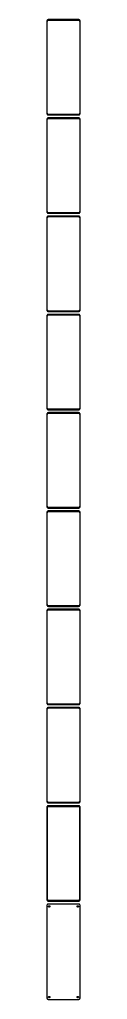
# Model space of a CAD drawing. Header units: metres. Extents: x -52 to 52, y 2940 to 6021.
import ezdxf

# ---------------------------------------------------------------- set-up
doc = ezdxf.new("R2010")
doc.units = ezdxf.units.M

msp = doc.modelspace()

# ---------------------------------------------------------------- linework, layer by layer
for p, q in [((-52.4606, 6016.63), (-52.5, 6016)), ((-52.5, 6016), (-52.5, 5726)), ((-52.3429, 6017.24), (-52.4606, 6016.63)), ((-52.1489, 6017.84), (-52.3429, 6017.24)), ((-51.8815, 6018.41), (-52.1489, 6017.84)), ((-51.5451, 6018.94), (-51.8815, 6018.41)), ((-51.1448, 6019.42), (-51.5451, 6018.94)), ((-50.6871, 6019.85), (-51.1448, 6019.42)), ((-51, 6015.5), (-50.9685, 6016)), ((-51, 5726.5), (-51, 6015.5)), ((-50.9685, 6016), (-50.8743, 6016.49)), ((-50.8743, 6016.49), (-50.7191, 6016.97)), ((-50.7191, 6016.97), (-50.5052, 6017.43)), ((-50.1791, 6020.22), (-50.6871, 6019.85)), ((-50.5052, 6017.43), (-50.2361, 6017.85)), ((-50.2361, 6017.85), (-49.9159, 6018.24)), ((-49.6289, 6020.52), (-50.1791, 6020.22)), ((-49.9159, 6018.24), (-49.5497, 6018.58)), ((-49.0451, 6020.76), (-49.6289, 6020.52)), ((-49.5497, 6018.58), (-49.1433, 6018.88)), ((-49.1433, 6018.88), (-48.7031, 6019.12)), ((-48.4369, 6020.91), (-49.0451, 6020.76)), ((-48.7031, 6019.12), (-48.2361, 6019.3)), ((-47.8139, 6020.99), (-48.4369, 6020.91)), ((-48.2361, 6019.3), (-47.7495, 6019.43)), ((47.8139, 6020.99), (-47.8139, 6020.99)), ((-47.7495, 6019.43), (-47.2512, 6019.49)), ((-47.2512, 6019.49), (47.2512, 6019.49)), ((47.2512, 6019.49), (47.7495, 6019.43)), ((47.7495, 6019.43), (48.2361, 6019.3)), ((48.4369, 6020.91), (47.8139, 6020.99)), ((48.2361, 6019.3), (48.7031, 6019.12)), ((49.0451, 6020.76), (48.4369, 6020.91)), ((48.7031, 6019.12), (49.1433, 6018.88)), ((49.6289, 6020.52), (49.0451, 6020.76)), ((49.1433, 6018.88), (49.5497, 6018.58)), ((49.5497, 6018.58), (49.9159, 6018.24)), ((50.1791, 6020.22), (49.6289, 6020.52)), ((49.9159, 6018.24), (50.2361, 6017.85)), ((50.6871, 6019.85), (50.1791, 6020.22)), ((50.2361, 6017.85), (50.5052, 6017.43)), ((50.5052, 6017.43), (50.7191, 6016.97)), ((51.1448, 6019.42), (50.6871, 6019.85)), ((50.7191, 6016.97), (50.8743, 6016.49)), ((50.8743, 6016.49), (50.9685, 6016)), ((50.9685, 6016), (51, 6015.5)), ((51, 6015.5), (51, 5726.5)), ((51.5451, 6018.94), (51.1448, 6019.42)), ((51.8815, 6018.41), (51.5451, 6018.94)), ((52.1489, 6017.84), (51.8815, 6018.41)), ((52.3429, 6017.24), (52.1489, 6017.84)), ((52.4606, 6016.63), (52.3429, 6017.24)), ((52.5, 6016), (52.4606, 6016.63)), ((52.5, 5726), (52.5, 6016)), ((-52.5, 5726), (-52.4606, 5725.37)), ((-52.4606, 5707.63), (-52.5, 5707)), ((-52.5, 5707), (-52.5, 5417)), ((-52.4606, 5725.37), (-52.3429, 5724.76)), ((-52.3429, 5708.24), (-52.4606, 5707.63)), ((-52.3429, 5724.76), (-52.1489, 5724.16)), ((-52.1489, 5708.84), (-52.3429, 5708.24)), ((-52.1489, 5724.16), (-51.8815, 5723.59)), ((-51.8815, 5709.41), (-52.1489, 5708.84)), ((-51.8815, 5723.59), (-51.5451, 5723.06)), ((-51.5451, 5709.94), (-51.8815, 5709.41)), ((-51.5451, 5723.06), (-51.1448, 5722.58)), ((-51.1448, 5710.42), (-51.5451, 5709.94)), ((-51.1448, 5722.58), (-50.6871, 5722.15)), ((-50.6871, 5710.85), (-51.1448, 5710.42)), ((-50.9685, 5726), (-51, 5726.5)), ((-51, 5706.5), (-50.9685, 5707)), ((-51, 5417.5), (-51, 5706.5)), ((-50.8743, 5725.51), (-50.9685, 5726)), ((-50.9685, 5707), (-50.8743, 5707.49)), ((-50.7191, 5725.03), (-50.8743, 5725.51)), ((-50.8743, 5707.49), (-50.7191, 5707.97)), ((-50.5052, 5724.57), (-50.7191, 5725.03)), ((-50.7191, 5707.97), (-50.5052, 5708.43)), ((-50.6871, 5722.15), (-50.1791, 5721.78)), ((-50.1791, 5711.22), (-50.6871, 5710.85)), ((-50.2361, 5724.15), (-50.5052, 5724.57)), ((-50.5052, 5708.43), (-50.2361, 5708.85)), ((-49.9159, 5723.76), (-50.2361, 5724.15)), ((-50.2361, 5708.85), (-49.9159, 5709.24)), ((-50.1791, 5721.78), (-49.6289, 5721.48)), ((-49.6289, 5711.52), (-50.1791, 5711.22)), ((-49.5497, 5723.42), (-49.9159, 5723.76)), ((-49.9159, 5709.24), (-49.5497, 5709.58)), ((-49.6289, 5721.48), (-49.0451, 5721.24)), ((-49.0451, 5711.76), (-49.6289, 5711.52)), ((-49.1433, 5723.12), (-49.5497, 5723.42)), ((-49.5497, 5709.58), (-49.1433, 5709.88)), ((-48.7031, 5722.88), (-49.1433, 5723.12)), ((-49.1433, 5709.88), (-48.7031, 5710.12)), ((-49.0451, 5721.24), (-48.4369, 5721.09)), ((-48.4369, 5711.91), (-49.0451, 5711.76)), ((-48.2361, 5722.7), (-48.7031, 5722.88)), ((-48.7031, 5710.12), (-48.2361, 5710.3)), ((-48.4369, 5721.09), (-47.8139, 5721.01)), ((-47.8139, 5711.99), (-48.4369, 5711.91)), ((-47.7495, 5722.57), (-48.2361, 5722.7)), ((-48.2361, 5710.3), (-47.7495, 5710.43)), ((-47.8139, 5721.01), (47.8139, 5721.01)), ((47.8139, 5711.99), (-47.8139, 5711.99)), ((-47.2512, 5722.51), (-47.7495, 5722.57)), ((-47.7495, 5710.43), (-47.2512, 5710.49)), ((47.2512, 5722.51), (-47.2512, 5722.51)), ((-47.2512, 5710.49), (47.2512, 5710.49)), ((47.7495, 5722.57), (47.2512, 5722.51)), ((47.2512, 5710.49), (47.7495, 5710.43)), ((48.2361, 5722.7), (47.7495, 5722.57)), ((47.7495, 5710.43), (48.2361, 5710.3)), ((47.8139, 5721.01), (48.4369, 5721.09)), ((48.4369, 5711.91), (47.8139, 5711.99)), ((48.7031, 5722.88), (48.2361, 5722.7)), ((48.2361, 5710.3), (48.7031, 5710.12)), ((48.4369, 5721.09), (49.0451, 5721.24)), ((49.0451, 5711.76), (48.4369, 5711.91)), ((49.1433, 5723.12), (48.7031, 5722.88)), ((48.7031, 5710.12), (49.1433, 5709.88)), ((49.0451, 5721.24), (49.6289, 5721.48)), ((49.6289, 5711.52), (49.0451, 5711.76)), ((49.5497, 5723.42), (49.1433, 5723.12)), ((49.1433, 5709.88), (49.5497, 5709.58)), ((49.9159, 5723.76), (49.5497, 5723.42)), ((49.5497, 5709.58), (49.9159, 5709.24)), ((49.6289, 5721.48), (50.1791, 5721.78)), ((50.1791, 5711.22), (49.6289, 5711.52)), ((50.2361, 5724.15), (49.9159, 5723.76)), ((49.9159, 5709.24), (50.2361, 5708.85)), ((50.1791, 5721.78), (50.6871, 5722.15)), ((50.6871, 5710.85), (50.1791, 5711.22)), ((50.5052, 5724.57), (50.2361, 5724.15)), ((50.2361, 5708.85), (50.5052, 5708.43)), ((50.7191, 5725.03), (50.5052, 5724.57)), ((50.5052, 5708.43), (50.7191, 5707.97)), ((50.6871, 5722.15), (51.1448, 5722.58)), ((51.1448, 5710.42), (50.6871, 5710.85)), ((50.8743, 5725.51), (50.7191, 5725.03)), ((50.7191, 5707.97), (50.8743, 5707.49)), ((50.9685, 5726), (50.8743, 5725.51)), ((50.8743, 5707.49), (50.9685, 5707)), ((51, 5726.5), (50.9685, 5726)), ((50.9685, 5707), (51, 5706.5)), ((51, 5706.5), (51, 5417.5)), ((51.1448, 5722.58), (51.5451, 5723.06)), ((51.5451, 5709.94), (51.1448, 5710.42)), ((51.5451, 5723.06), (51.8815, 5723.59)), ((51.8815, 5709.41), (51.5451, 5709.94)), ((51.8815, 5723.59), (52.1489, 5724.16)), ((52.1489, 5708.84), (51.8815, 5709.41)), ((52.1489, 5724.16), (52.3429, 5724.76)), ((52.3429, 5708.24), (52.1489, 5708.84)), ((52.3429, 5724.76), (52.4606, 5725.37)), ((52.4606, 5707.63), (52.3429, 5708.24)), ((52.4606, 5725.37), (52.5, 5726)), ((52.5, 5707), (52.4606, 5707.63)), ((52.5, 5417), (52.5, 5707)), ((-52.5, 5417), (-52.4606, 5416.37)), ((-52.4606, 5398.63), (-52.5, 5398)), ((-52.5, 5398), (-52.5, 5108)), ((-52.4606, 5416.37), (-52.3429, 5415.76)), ((-52.3429, 5399.24), (-52.4606, 5398.63)), ((-52.3429, 5415.76), (-52.1489, 5415.16)), ((-52.1489, 5399.84), (-52.3429, 5399.24)), ((-52.1489, 5415.16), (-51.8815, 5414.59)), ((-51.8815, 5400.41), (-52.1489, 5399.84)), ((-51.8815, 5414.59), (-51.5451, 5414.06)), ((-51.5451, 5400.94), (-51.8815, 5400.41)), ((-51.5451, 5414.06), (-51.1448, 5413.58)), ((-51.1448, 5401.42), (-51.5451, 5400.94)), ((-51.1448, 5413.58), (-50.6871, 5413.15)), ((-50.6871, 5401.85), (-51.1448, 5401.42)), ((-50.9685, 5417), (-51, 5417.5)), ((-51, 5397.5), (-50.9685, 5398)), ((-51, 5108.5), (-51, 5397.5)), ((-50.8743, 5416.51), (-50.9685, 5417)), ((-50.9685, 5398), (-50.8743, 5398.49)), ((-50.7191, 5416.03), (-50.8743, 5416.51)), ((-50.8743, 5398.49), (-50.7191, 5398.97)), ((-50.5052, 5415.57), (-50.7191, 5416.03)), ((-50.7191, 5398.97), (-50.5052, 5399.43)), ((-50.6871, 5413.15), (-50.1791, 5412.78)), ((-50.1791, 5402.22), (-50.6871, 5401.85)), ((-50.2361, 5415.15), (-50.5052, 5415.57)), ((-50.5052, 5399.43), (-50.2361, 5399.85)), ((-49.9159, 5414.76), (-50.2361, 5415.15)), ((-50.2361, 5399.85), (-49.9159, 5400.24)), ((-50.1791, 5412.78), (-49.6289, 5412.48)), ((-49.6289, 5402.52), (-50.1791, 5402.22)), ((-49.5497, 5414.42), (-49.9159, 5414.76)), ((-49.9159, 5400.24), (-49.5497, 5400.58)), ((-49.6289, 5412.48), (-49.0451, 5412.24)), ((-49.0451, 5402.76), (-49.6289, 5402.52)), ((-49.1433, 5414.12), (-49.5497, 5414.42)), ((-49.5497, 5400.58), (-49.1433, 5400.88)), ((-48.7031, 5413.88), (-49.1433, 5414.12)), ((-49.1433, 5400.88), (-48.7031, 5401.12)), ((-49.0451, 5412.24), (-48.4369, 5412.09)), ((-48.4369, 5402.91), (-49.0451, 5402.76)), ((-48.2361, 5413.7), (-48.7031, 5413.88)), ((-48.7031, 5401.12), (-48.2361, 5401.3)), ((-48.4369, 5412.09), (-47.8139, 5412.01)), ((-47.8139, 5402.99), (-48.4369, 5402.91)), ((-47.7495, 5413.57), (-48.2361, 5413.7)), ((-48.2361, 5401.3), (-47.7495, 5401.43)), ((-47.8139, 5412.01), (47.8139, 5412.01)), ((47.8139, 5402.99), (-47.8139, 5402.99)), ((-47.2512, 5413.51), (-47.7495, 5413.57)), ((-47.7495, 5401.43), (-47.2512, 5401.49)), ((47.2512, 5413.51), (-47.2512, 5413.51)), ((-47.2512, 5401.49), (47.2512, 5401.49)), ((47.7495, 5413.57), (47.2512, 5413.51)), ((47.2512, 5401.49), (47.7495, 5401.43)), ((48.2361, 5413.7), (47.7495, 5413.57)), ((47.7495, 5401.43), (48.2361, 5401.3)), ((47.8139, 5412.01), (48.4369, 5412.09)), ((48.4369, 5402.91), (47.8139, 5402.99)), ((48.7031, 5413.88), (48.2361, 5413.7)), ((48.2361, 5401.3), (48.7031, 5401.12)), ((48.4369, 5412.09), (49.0451, 5412.24)), ((49.0451, 5402.76), (48.4369, 5402.91)), ((49.1433, 5414.12), (48.7031, 5413.88)), ((48.7031, 5401.12), (49.1433, 5400.88)), ((49.0451, 5412.24), (49.6289, 5412.48)), ((49.6289, 5402.52), (49.0451, 5402.76)), ((49.5497, 5414.42), (49.1433, 5414.12)), ((49.1433, 5400.88), (49.5497, 5400.58)), ((49.9159, 5414.76), (49.5497, 5414.42)), ((49.5497, 5400.58), (49.9159, 5400.24)), ((49.6289, 5412.48), (50.1791, 5412.78)), ((50.1791, 5402.22), (49.6289, 5402.52)), ((50.2361, 5415.15), (49.9159, 5414.76)), ((49.9159, 5400.24), (50.2361, 5399.85)), ((50.1791, 5412.78), (50.6871, 5413.15)), ((50.6871, 5401.85), (50.1791, 5402.22)), ((50.5052, 5415.57), (50.2361, 5415.15)), ((50.2361, 5399.85), (50.5052, 5399.43)), ((50.7191, 5416.03), (50.5052, 5415.57)), ((50.5052, 5399.43), (50.7191, 5398.97)), ((50.6871, 5413.15), (51.1448, 5413.58)), ((51.1448, 5401.42), (50.6871, 5401.85)), ((50.8743, 5416.51), (50.7191, 5416.03)), ((50.7191, 5398.97), (50.8743, 5398.49)), ((50.9685, 5417), (50.8743, 5416.51)), ((50.8743, 5398.49), (50.9685, 5398)), ((51, 5417.5), (50.9685, 5417)), ((50.9685, 5398), (51, 5397.5)), ((51, 5397.5), (51, 5108.5)), ((51.1448, 5413.58), (51.5451, 5414.06)), ((51.5451, 5400.94), (51.1448, 5401.42)), ((51.5451, 5414.06), (51.8815, 5414.59)), ((51.8815, 5400.41), (51.5451, 5400.94)), ((51.8815, 5414.59), (52.1489, 5415.16)), ((52.1489, 5399.84), (51.8815, 5400.41)), ((52.1489, 5415.16), (52.3429, 5415.76)), ((52.3429, 5399.24), (52.1489, 5399.84)), ((52.3429, 5415.76), (52.4606, 5416.37)), ((52.4606, 5398.63), (52.3429, 5399.24)), ((52.4606, 5416.37), (52.5, 5417)), ((52.5, 5398), (52.4606, 5398.63)), ((52.5, 5108), (52.5, 5398)), ((-52.5, 5108), (-52.4606, 5107.37)), ((-52.4606, 5089.63), (-52.5, 5089)), ((-52.5, 5089), (-52.5, 4799)), ((-52.4606, 5107.37), (-52.3429, 5106.76)), ((-52.3429, 5090.24), (-52.4606, 5089.63)), ((-52.3429, 5106.76), (-52.1489, 5106.16)), ((-52.1489, 5090.84), (-52.3429, 5090.24)), ((-52.1489, 5106.16), (-51.8815, 5105.59)), ((-51.8815, 5091.41), (-52.1489, 5090.84)), ((-51.8815, 5105.59), (-51.5451, 5105.06)), ((-51.5451, 5091.94), (-51.8815, 5091.41)), ((-51.5451, 5105.06), (-51.1448, 5104.58)), ((-51.1448, 5092.42), (-51.5451, 5091.94)), ((-51.1448, 5104.58), (-50.6871, 5104.15)), ((-50.6871, 5092.85), (-51.1448, 5092.42)), ((-50.9685, 5108), (-51, 5108.5)), ((-51, 5088.5), (-50.9685, 5089)), ((-51, 4799.5), (-51, 5088.5)), ((-50.8743, 5107.51), (-50.9685, 5108)), ((-50.9685, 5089), (-50.8743, 5089.49)), ((-50.7191, 5107.03), (-50.8743, 5107.51)), ((-50.8743, 5089.49), (-50.7191, 5089.97)), ((-50.5052, 5106.57), (-50.7191, 5107.03)), ((-50.7191, 5089.97), (-50.5052, 5090.43)), ((-50.6871, 5104.15), (-50.1791, 5103.78)), ((-50.1791, 5093.22), (-50.6871, 5092.85)), ((-50.2361, 5106.15), (-50.5052, 5106.57)), ((-50.5052, 5090.43), (-50.2361, 5090.85)), ((-49.9159, 5105.76), (-50.2361, 5106.15)), ((-50.2361, 5090.85), (-49.9159, 5091.24)), ((-50.1791, 5103.78), (-49.6289, 5103.48)), ((-49.6289, 5093.52), (-50.1791, 5093.22)), ((-49.5497, 5105.42), (-49.9159, 5105.76)), ((-49.9159, 5091.24), (-49.5497, 5091.58)), ((-49.6289, 5103.48), (-49.0451, 5103.24)), ((-49.0451, 5093.76), (-49.6289, 5093.52)), ((-49.1433, 5105.12), (-49.5497, 5105.42)), ((-49.5497, 5091.58), (-49.1433, 5091.88)), ((-48.7031, 5104.88), (-49.1433, 5105.12)), ((-49.1433, 5091.88), (-48.7031, 5092.12)), ((-49.0451, 5103.24), (-48.4369, 5103.09)), ((-48.4369, 5093.91), (-49.0451, 5093.76)), ((-48.2361, 5104.7), (-48.7031, 5104.88)), ((-48.7031, 5092.12), (-48.2361, 5092.3)), ((-48.4369, 5103.09), (-47.8139, 5103.01)), ((-47.8139, 5093.99), (-48.4369, 5093.91)), ((-47.7495, 5104.57), (-48.2361, 5104.7)), ((-48.2361, 5092.3), (-47.7495, 5092.43)), ((-47.8139, 5103.01), (47.8139, 5103.01)), ((47.8139, 5093.99), (-47.8139, 5093.99)), ((-47.2512, 5104.51), (-47.7495, 5104.57)), ((-47.7495, 5092.43), (-47.2512, 5092.49)), ((47.2512, 5104.51), (-47.2512, 5104.51)), ((-47.2512, 5092.49), (47.2512, 5092.49)), ((47.7495, 5104.57), (47.2512, 5104.51)), ((47.2512, 5092.49), (47.7495, 5092.43)), ((48.2361, 5104.7), (47.7495, 5104.57)), ((47.7495, 5092.43), (48.2361, 5092.3)), ((47.8139, 5103.01), (48.4369, 5103.09)), ((48.4369, 5093.91), (47.8139, 5093.99)), ((48.7031, 5104.88), (48.2361, 5104.7)), ((48.2361, 5092.3), (48.7031, 5092.12)), ((48.4369, 5103.09), (49.0451, 5103.24)), ((49.0451, 5093.76), (48.4369, 5093.91)), ((49.1433, 5105.12), (48.7031, 5104.88)), ((48.7031, 5092.12), (49.1433, 5091.88)), ((49.0451, 5103.24), (49.6289, 5103.48)), ((49.6289, 5093.52), (49.0451, 5093.76)), ((49.5497, 5105.42), (49.1433, 5105.12)), ((49.1433, 5091.88), (49.5497, 5091.58)), ((49.9159, 5105.76), (49.5497, 5105.42)), ((49.5497, 5091.58), (49.9159, 5091.24)), ((49.6289, 5103.48), (50.1791, 5103.78)), ((50.1791, 5093.22), (49.6289, 5093.52)), ((50.2361, 5106.15), (49.9159, 5105.76)), ((49.9159, 5091.24), (50.2361, 5090.85)), ((50.1791, 5103.78), (50.6871, 5104.15)), ((50.6871, 5092.85), (50.1791, 5093.22)), ((50.5052, 5106.57), (50.2361, 5106.15)), ((50.2361, 5090.85), (50.5052, 5090.43)), ((50.7191, 5107.03), (50.5052, 5106.57)), ((50.5052, 5090.43), (50.7191, 5089.97)), ((50.6871, 5104.15), (51.1448, 5104.58)), ((51.1448, 5092.42), (50.6871, 5092.85)), ((50.8743, 5107.51), (50.7191, 5107.03)), ((50.7191, 5089.97), (50.8743, 5089.49)), ((50.9685, 5108), (50.8743, 5107.51)), ((50.8743, 5089.49), (50.9685, 5089)), ((51, 5108.5), (50.9685, 5108)), ((50.9685, 5089), (51, 5088.5)), ((51, 5088.5), (51, 4799.5)), ((51.1448, 5104.58), (51.5451, 5105.06)), ((51.5451, 5091.94), (51.1448, 5092.42)), ((51.5451, 5105.06), (51.8815, 5105.59)), ((51.8815, 5091.41), (51.5451, 5091.94)), ((51.8815, 5105.59), (52.1489, 5106.16)), ((52.1489, 5090.84), (51.8815, 5091.41)), ((52.1489, 5106.16), (52.3429, 5106.76)), ((52.3429, 5090.24), (52.1489, 5090.84)), ((52.3429, 5106.76), (52.4606, 5107.37)), ((52.4606, 5089.63), (52.3429, 5090.24)), ((52.4606, 5107.37), (52.5, 5108)), ((52.5, 5089), (52.4606, 5089.63)), ((52.5, 4799), (52.5, 5089)), ((-52.5, 4799), (-52.4606, 4798.37)), ((-52.4606, 4780.63), (-52.5, 4780)), ((-52.5, 4780), (-52.5, 4490)), ((-52.4606, 4798.37), (-52.3429, 4797.76)), ((-52.3429, 4781.24), (-52.4606, 4780.63)), ((-52.3429, 4797.76), (-52.1489, 4797.16)), ((-52.1489, 4781.84), (-52.3429, 4781.24)), ((-52.1489, 4797.16), (-51.8815, 4796.59)), ((-51.8815, 4782.41), (-52.1489, 4781.84)), ((-51.8815, 4796.59), (-51.5451, 4796.06)), ((-51.5451, 4782.94), (-51.8815, 4782.41)), ((-51.5451, 4796.06), (-51.1448, 4795.58)), ((-51.1448, 4783.42), (-51.5451, 4782.94)), ((-51.1448, 4795.58), (-50.6871, 4795.15)), ((-50.6871, 4783.85), (-51.1448, 4783.42)), ((-50.9685, 4799), (-51, 4799.5)), ((-51, 4779.5), (-50.9685, 4780)), ((-51, 4490.5), (-51, 4779.5)), ((-50.8743, 4798.51), (-50.9685, 4799)), ((-50.9685, 4780), (-50.8743, 4780.49)), ((-50.7191, 4798.03), (-50.8743, 4798.51)), ((-50.8743, 4780.49), (-50.7191, 4780.97)), ((-50.5052, 4797.57), (-50.7191, 4798.03)), ((-50.7191, 4780.97), (-50.5052, 4781.43)), ((-50.6871, 4795.15), (-50.1791, 4794.78)), ((-50.1791, 4784.22), (-50.6871, 4783.85)), ((-50.2361, 4797.15), (-50.5052, 4797.57)), ((-50.5052, 4781.43), (-50.2361, 4781.85)), ((-49.9159, 4796.76), (-50.2361, 4797.15)), ((-50.2361, 4781.85), (-49.9159, 4782.24)), ((-50.1791, 4794.78), (-49.6289, 4794.48)), ((-49.6289, 4784.52), (-50.1791, 4784.22)), ((-49.5497, 4796.42), (-49.9159, 4796.76)), ((-49.9159, 4782.24), (-49.5497, 4782.58)), ((-49.6289, 4794.48), (-49.0451, 4794.24)), ((-49.0451, 4784.76), (-49.6289, 4784.52)), ((-49.1433, 4796.12), (-49.5497, 4796.42)), ((-49.5497, 4782.58), (-49.1433, 4782.88)), ((-48.7031, 4795.88), (-49.1433, 4796.12)), ((-49.1433, 4782.88), (-48.7031, 4783.12)), ((-49.0451, 4794.24), (-48.4369, 4794.09)), ((-48.4369, 4784.91), (-49.0451, 4784.76)), ((-48.2361, 4795.7), (-48.7031, 4795.88)), ((-48.7031, 4783.12), (-48.2361, 4783.3)), ((-48.4369, 4794.09), (-47.8139, 4794.01)), ((-47.8139, 4784.99), (-48.4369, 4784.91)), ((-47.7495, 4795.57), (-48.2361, 4795.7)), ((-48.2361, 4783.3), (-47.7495, 4783.43)), ((-47.8139, 4794.01), (47.8139, 4794.01)), ((47.8139, 4784.99), (-47.8139, 4784.99)), ((-47.2512, 4795.51), (-47.7495, 4795.57)), ((-47.7495, 4783.43), (-47.2512, 4783.49)), ((47.2512, 4795.51), (-47.2512, 4795.51)), ((-47.2512, 4783.49), (47.2512, 4783.49)), ((47.7495, 4795.57), (47.2512, 4795.51)), ((47.2512, 4783.49), (47.7495, 4783.43)), ((48.2361, 4795.7), (47.7495, 4795.57)), ((47.7495, 4783.43), (48.2361, 4783.3)), ((47.8139, 4794.01), (48.4369, 4794.09)), ((48.4369, 4784.91), (47.8139, 4784.99)), ((48.7031, 4795.88), (48.2361, 4795.7)), ((48.2361, 4783.3), (48.7031, 4783.12)), ((48.4369, 4794.09), (49.0451, 4794.24)), ((49.0451, 4784.76), (48.4369, 4784.91)), ((49.1433, 4796.12), (48.7031, 4795.88)), ((48.7031, 4783.12), (49.1433, 4782.88)), ((49.0451, 4794.24), (49.6289, 4794.48)), ((49.6289, 4784.52), (49.0451, 4784.76)), ((49.5497, 4796.42), (49.1433, 4796.12)), ((49.1433, 4782.88), (49.5497, 4782.58)), ((49.9159, 4796.76), (49.5497, 4796.42)), ((49.5497, 4782.58), (49.9159, 4782.24)), ((49.6289, 4794.48), (50.1791, 4794.78)), ((50.1791, 4784.22), (49.6289, 4784.52)), ((50.2361, 4797.15), (49.9159, 4796.76)), ((49.9159, 4782.24), (50.2361, 4781.85)), ((50.1791, 4794.78), (50.6871, 4795.15)), ((50.6871, 4783.85), (50.1791, 4784.22)), ((50.5052, 4797.57), (50.2361, 4797.15)), ((50.2361, 4781.85), (50.5052, 4781.43)), ((50.7191, 4798.03), (50.5052, 4797.57)), ((50.5052, 4781.43), (50.7191, 4780.97)), ((50.6871, 4795.15), (51.1448, 4795.58)), ((51.1448, 4783.42), (50.6871, 4783.85)), ((50.8743, 4798.51), (50.7191, 4798.03)), ((50.7191, 4780.97), (50.8743, 4780.49)), ((50.9685, 4799), (50.8743, 4798.51)), ((50.8743, 4780.49), (50.9685, 4780)), ((51, 4799.5), (50.9685, 4799)), ((50.9685, 4780), (51, 4779.5)), ((51, 4779.5), (51, 4490.5)), ((51.1448, 4795.58), (51.5451, 4796.06)), ((51.5451, 4782.94), (51.1448, 4783.42)), ((51.5451, 4796.06), (51.8815, 4796.59)), ((51.8815, 4782.41), (51.5451, 4782.94)), ((51.8815, 4796.59), (52.1489, 4797.16)), ((52.1489, 4781.84), (51.8815, 4782.41)), ((52.1489, 4797.16), (52.3429, 4797.76)), ((52.3429, 4781.24), (52.1489, 4781.84)), ((52.3429, 4797.76), (52.4606, 4798.37)), ((52.4606, 4780.63), (52.3429, 4781.24)), ((52.4606, 4798.37), (52.5, 4799)), ((52.5, 4780), (52.4606, 4780.63)), ((52.5, 4490), (52.5, 4780)), ((-52.5, 4490), (-52.4606, 4489.37)), ((-52.4606, 4471.63), (-52.5, 4471)), ((-52.5, 4471), (-52.5, 4181)), ((-52.4606, 4489.37), (-52.3429, 4488.76)), ((-52.3429, 4472.24), (-52.4606, 4471.63)), ((-52.3429, 4488.76), (-52.1489, 4488.16)), ((-52.1489, 4472.84), (-52.3429, 4472.24)), ((-52.1489, 4488.16), (-51.8815, 4487.59)), ((-51.8815, 4473.41), (-52.1489, 4472.84)), ((-51.8815, 4487.59), (-51.5451, 4487.06)), ((-51.5451, 4473.94), (-51.8815, 4473.41)), ((-51.5451, 4487.06), (-51.1448, 4486.58)), ((-51.1448, 4474.42), (-51.5451, 4473.94)), ((-51.1448, 4486.58), (-50.6871, 4486.15)), ((-50.6871, 4474.85), (-51.1448, 4474.42)), ((-50.9685, 4490), (-51, 4490.5)), ((-51, 4470.5), (-50.9685, 4471)), ((-51, 4181.5), (-51, 4470.5)), ((-50.8743, 4489.51), (-50.9685, 4490)), ((-50.9685, 4471), (-50.8743, 4471.49)), ((-50.7191, 4489.03), (-50.8743, 4489.51)), ((-50.8743, 4471.49), (-50.7191, 4471.97)), ((-50.5052, 4488.57), (-50.7191, 4489.03)), ((-50.7191, 4471.97), (-50.5052, 4472.43)), ((-50.6871, 4486.15), (-50.1791, 4485.78)), ((-50.1791, 4475.22), (-50.6871, 4474.85)), ((-50.2361, 4488.15), (-50.5052, 4488.57)), ((-50.5052, 4472.43), (-50.2361, 4472.85)), ((-49.9159, 4487.76), (-50.2361, 4488.15)), ((-50.2361, 4472.85), (-49.9159, 4473.24)), ((-50.1791, 4485.78), (-49.6289, 4485.48)), ((-49.6289, 4475.52), (-50.1791, 4475.22)), ((-49.5497, 4487.42), (-49.9159, 4487.76)), ((-49.9159, 4473.24), (-49.5497, 4473.58)), ((-49.6289, 4485.48), (-49.0451, 4485.24)), ((-49.0451, 4475.76), (-49.6289, 4475.52)), ((-49.1433, 4487.12), (-49.5497, 4487.42)), ((-49.5497, 4473.58), (-49.1433, 4473.88)), ((-48.7031, 4486.88), (-49.1433, 4487.12)), ((-49.1433, 4473.88), (-48.7031, 4474.12)), ((-49.0451, 4485.24), (-48.4369, 4485.09)), ((-48.4369, 4475.91), (-49.0451, 4475.76)), ((-48.2361, 4486.7), (-48.7031, 4486.88)), ((-48.7031, 4474.12), (-48.2361, 4474.3)), ((-48.4369, 4485.09), (-47.8139, 4485.01)), ((-47.8139, 4475.99), (-48.4369, 4475.91)), ((-47.7495, 4486.57), (-48.2361, 4486.7)), ((-48.2361, 4474.3), (-47.7495, 4474.43)), ((-47.8139, 4485.01), (47.8139, 4485.01)), ((47.8139, 4475.99), (-47.8139, 4475.99)), ((-47.2512, 4486.51), (-47.7495, 4486.57)), ((-47.7495, 4474.43), (-47.2512, 4474.49)), ((47.2512, 4486.51), (-47.2512, 4486.51)), ((-47.2512, 4474.49), (47.2512, 4474.49)), ((47.7495, 4486.57), (47.2512, 4486.51)), ((47.2512, 4474.49), (47.7495, 4474.43)), ((48.2361, 4486.7), (47.7495, 4486.57)), ((47.7495, 4474.43), (48.2361, 4474.3)), ((47.8139, 4485.01), (48.4369, 4485.09)), ((48.4369, 4475.91), (47.8139, 4475.99)), ((48.7031, 4486.88), (48.2361, 4486.7)), ((48.2361, 4474.3), (48.7031, 4474.12)), ((48.4369, 4485.09), (49.0451, 4485.24)), ((49.0451, 4475.76), (48.4369, 4475.91)), ((49.1433, 4487.12), (48.7031, 4486.88)), ((48.7031, 4474.12), (49.1433, 4473.88)), ((49.0451, 4485.24), (49.6289, 4485.48)), ((49.6289, 4475.52), (49.0451, 4475.76)), ((49.5497, 4487.42), (49.1433, 4487.12)), ((49.1433, 4473.88), (49.5497, 4473.58)), ((49.9159, 4487.76), (49.5497, 4487.42)), ((49.5497, 4473.58), (49.9159, 4473.24)), ((49.6289, 4485.48), (50.1791, 4485.78)), ((50.1791, 4475.22), (49.6289, 4475.52)), ((50.2361, 4488.15), (49.9159, 4487.76)), ((49.9159, 4473.24), (50.2361, 4472.85)), ((50.1791, 4485.78), (50.6871, 4486.15)), ((50.6871, 4474.85), (50.1791, 4475.22)), ((50.5052, 4488.57), (50.2361, 4488.15)), ((50.2361, 4472.85), (50.5052, 4472.43)), ((50.7191, 4489.03), (50.5052, 4488.57)), ((50.5052, 4472.43), (50.7191, 4471.97)), ((50.6871, 4486.15), (51.1448, 4486.58)), ((51.1448, 4474.42), (50.6871, 4474.85)), ((50.8743, 4489.51), (50.7191, 4489.03)), ((50.7191, 4471.97), (50.8743, 4471.49)), ((50.9685, 4490), (50.8743, 4489.51)), ((50.8743, 4471.49), (50.9685, 4471)), ((51, 4490.5), (50.9685, 4490)), ((50.9685, 4471), (51, 4470.5)), ((51, 4470.5), (51, 4181.5)), ((51.1448, 4486.58), (51.5451, 4487.06)), ((51.5451, 4473.94), (51.1448, 4474.42)), ((51.5451, 4487.06), (51.8815, 4487.59)), ((51.8815, 4473.41), (51.5451, 4473.94)), ((51.8815, 4487.59), (52.1489, 4488.16)), ((52.1489, 4472.84), (51.8815, 4473.41)), ((52.1489, 4488.16), (52.3429, 4488.76)), ((52.3429, 4472.24), (52.1489, 4472.84)), ((52.3429, 4488.76), (52.4606, 4489.37)), ((52.4606, 4471.63), (52.3429, 4472.24)), ((52.4606, 4489.37), (52.5, 4490)), ((52.5, 4471), (52.4606, 4471.63)), ((52.5, 4181), (52.5, 4471)), ((-52.5, 4181), (-52.4606, 4180.37)), ((-52.4606, 4162.63), (-52.5, 4162)), ((-52.5, 4162), (-52.5, 3872)), ((-52.4606, 4180.37), (-52.3429, 4179.76)), ((-52.3429, 4163.24), (-52.4606, 4162.63)), ((-52.3429, 4179.76), (-52.1489, 4179.16)), ((-52.1489, 4163.84), (-52.3429, 4163.24)), ((-52.1489, 4179.16), (-51.8815, 4178.59)), ((-51.8815, 4164.41), (-52.1489, 4163.84)), ((-51.8815, 4178.59), (-51.5451, 4178.06)), ((-51.5451, 4164.94), (-51.8815, 4164.41)), ((-51.5451, 4178.06), (-51.1448, 4177.58)), ((-51.1448, 4165.42), (-51.5451, 4164.94)), ((-51.1448, 4177.58), (-50.6871, 4177.15)), ((-50.6871, 4165.85), (-51.1448, 4165.42)), ((-50.9685, 4181), (-51, 4181.5)), ((-51, 4161.5), (-50.9685, 4162)), ((-51, 3872.5), (-51, 4161.5)), ((-50.8743, 4180.51), (-50.9685, 4181)), ((-50.9685, 4162), (-50.8743, 4162.49)), ((-50.7191, 4180.03), (-50.8743, 4180.51)), ((-50.8743, 4162.49), (-50.7191, 4162.97)), ((-50.5052, 4179.57), (-50.7191, 4180.03)), ((-50.7191, 4162.97), (-50.5052, 4163.43)), ((-50.6871, 4177.15), (-50.1791, 4176.78)), ((-50.1791, 4166.22), (-50.6871, 4165.85)), ((-50.2361, 4179.15), (-50.5052, 4179.57)), ((-50.5052, 4163.43), (-50.2361, 4163.85)), ((-49.9159, 4178.76), (-50.2361, 4179.15)), ((-50.2361, 4163.85), (-49.9159, 4164.24)), ((-50.1791, 4176.78), (-49.6289, 4176.48)), ((-49.6289, 4166.52), (-50.1791, 4166.22)), ((-49.5497, 4178.42), (-49.9159, 4178.76)), ((-49.9159, 4164.24), (-49.5497, 4164.58)), ((-49.6289, 4176.48), (-49.0451, 4176.24)), ((-49.0451, 4166.76), (-49.6289, 4166.52)), ((-49.1433, 4178.12), (-49.5497, 4178.42)), ((-49.5497, 4164.58), (-49.1433, 4164.88)), ((-48.7031, 4177.88), (-49.1433, 4178.12)), ((-49.1433, 4164.88), (-48.7031, 4165.12)), ((-49.0451, 4176.24), (-48.4369, 4176.09)), ((-48.4369, 4166.91), (-49.0451, 4166.76)), ((-48.2361, 4177.7), (-48.7031, 4177.88)), ((-48.7031, 4165.12), (-48.2361, 4165.3)), ((-48.4369, 4176.09), (-47.8139, 4176.01)), ((-47.8139, 4166.99), (-48.4369, 4166.91)), ((-47.7495, 4177.57), (-48.2361, 4177.7)), ((-48.2361, 4165.3), (-47.7495, 4165.43)), ((-47.8139, 4176.01), (47.8139, 4176.01)), ((47.8139, 4166.99), (-47.8139, 4166.99)), ((-47.2512, 4177.51), (-47.7495, 4177.57)), ((-47.7495, 4165.43), (-47.2512, 4165.49)), ((47.2512, 4177.51), (-47.2512, 4177.51)), ((-47.2512, 4165.49), (47.2512, 4165.49)), ((47.7495, 4177.57), (47.2512, 4177.51)), ((47.2512, 4165.49), (47.7495, 4165.43)), ((48.2361, 4177.7), (47.7495, 4177.57)), ((47.7495, 4165.43), (48.2361, 4165.3)), ((47.8139, 4176.01), (48.4369, 4176.09)), ((48.4369, 4166.91), (47.8139, 4166.99)), ((48.7031, 4177.88), (48.2361, 4177.7)), ((48.2361, 4165.3), (48.7031, 4165.12)), ((48.4369, 4176.09), (49.0451, 4176.24)), ((49.0451, 4166.76), (48.4369, 4166.91)), ((49.1433, 4178.12), (48.7031, 4177.88)), ((48.7031, 4165.12), (49.1433, 4164.88)), ((49.0451, 4176.24), (49.6289, 4176.48)), ((49.6289, 4166.52), (49.0451, 4166.76)), ((49.5497, 4178.42), (49.1433, 4178.12)), ((49.1433, 4164.88), (49.5497, 4164.58)), ((49.9159, 4178.76), (49.5497, 4178.42)), ((49.5497, 4164.58), (49.9159, 4164.24)), ((49.6289, 4176.48), (50.1791, 4176.78)), ((50.1791, 4166.22), (49.6289, 4166.52)), ((50.2361, 4179.15), (49.9159, 4178.76)), ((49.9159, 4164.24), (50.2361, 4163.85)), ((50.1791, 4176.78), (50.6871, 4177.15)), ((50.6871, 4165.85), (50.1791, 4166.22)), ((50.5052, 4179.57), (50.2361, 4179.15)), ((50.2361, 4163.85), (50.5052, 4163.43)), ((50.7191, 4180.03), (50.5052, 4179.57)), ((50.5052, 4163.43), (50.7191, 4162.97)), ((50.6871, 4177.15), (51.1448, 4177.58)), ((51.1448, 4165.42), (50.6871, 4165.85)), ((50.8743, 4180.51), (50.7191, 4180.03)), ((50.7191, 4162.97), (50.8743, 4162.49)), ((50.9685, 4181), (50.8743, 4180.51)), ((50.8743, 4162.49), (50.9685, 4162)), ((51, 4181.5), (50.9685, 4181)), ((50.9685, 4162), (51, 4161.5)), ((51, 4161.5), (51, 3872.5)), ((51.1448, 4177.58), (51.5451, 4178.06)), ((51.5451, 4164.94), (51.1448, 4165.42)), ((51.5451, 4178.06), (51.8815, 4178.59)), ((51.8815, 4164.41), (51.5451, 4164.94)), ((51.8815, 4178.59), (52.1489, 4179.16)), ((52.1489, 4163.84), (51.8815, 4164.41)), ((52.1489, 4179.16), (52.3429, 4179.76)), ((52.3429, 4163.24), (52.1489, 4163.84)), ((52.3429, 4179.76), (52.4606, 4180.37)), ((52.4606, 4162.63), (52.3429, 4163.24)), ((52.4606, 4180.37), (52.5, 4181)), ((52.5, 4162), (52.4606, 4162.63)), ((52.5, 3872), (52.5, 4162)), ((-52.5, 3872), (-52.4606, 3871.37)), ((-52.4606, 3853.63), (-52.5, 3853)), ((-52.5, 3853), (-52.5, 3563)), ((-52.4606, 3871.37), (-52.3429, 3870.76)), ((-52.3429, 3854.24), (-52.4606, 3853.63)), ((-52.3429, 3870.76), (-52.1489, 3870.16)), ((-52.1489, 3854.84), (-52.3429, 3854.24)), ((-52.1489, 3870.16), (-51.8815, 3869.59)), ((-51.8815, 3855.41), (-52.1489, 3854.84)), ((-51.8815, 3869.59), (-51.5451, 3869.06)), ((-51.5451, 3855.94), (-51.8815, 3855.41)), ((-51.5451, 3869.06), (-51.1448, 3868.58)), ((-51.1448, 3856.42), (-51.5451, 3855.94)), ((-51.1448, 3868.58), (-50.6871, 3868.15)), ((-50.6871, 3856.85), (-51.1448, 3856.42)), ((-50.9685, 3872), (-51, 3872.5)), ((-51, 3852.5), (-50.9685, 3853)), ((-51, 3563.5), (-51, 3852.5)), ((-50.8743, 3871.51), (-50.9685, 3872)), ((-50.9685, 3853), (-50.8743, 3853.49)), ((-50.7191, 3871.03), (-50.8743, 3871.51)), ((-50.8743, 3853.49), (-50.7191, 3853.97)), ((-50.5052, 3870.57), (-50.7191, 3871.03)), ((-50.7191, 3853.97), (-50.5052, 3854.43)), ((-50.6871, 3868.15), (-50.1791, 3867.78)), ((-50.1791, 3857.22), (-50.6871, 3856.85)), ((-50.2361, 3870.15), (-50.5052, 3870.57)), ((-50.5052, 3854.43), (-50.2361, 3854.85)), ((-49.9159, 3869.76), (-50.2361, 3870.15)), ((-50.2361, 3854.85), (-49.9159, 3855.24)), ((-50.1791, 3867.78), (-49.6289, 3867.48)), ((-49.6289, 3857.52), (-50.1791, 3857.22)), ((-49.5497, 3869.42), (-49.9159, 3869.76)), ((-49.9159, 3855.24), (-49.5497, 3855.58)), ((-49.6289, 3867.48), (-49.0451, 3867.24)), ((-49.0451, 3857.76), (-49.6289, 3857.52)), ((-49.1433, 3869.12), (-49.5497, 3869.42)), ((-49.5497, 3855.58), (-49.1433, 3855.88)), ((-48.7031, 3868.88), (-49.1433, 3869.12)), ((-49.1433, 3855.88), (-48.7031, 3856.12)), ((-49.0451, 3867.24), (-48.4369, 3867.09)), ((-48.4369, 3857.91), (-49.0451, 3857.76)), ((-48.2361, 3868.7), (-48.7031, 3868.88)), ((-48.7031, 3856.12), (-48.2361, 3856.3)), ((-48.4369, 3867.09), (-47.8139, 3867.01)), ((-47.8139, 3857.99), (-48.4369, 3857.91)), ((-47.7495, 3868.57), (-48.2361, 3868.7)), ((-48.2361, 3856.3), (-47.7495, 3856.43)), ((-47.8139, 3867.01), (47.8139, 3867.01)), ((47.8139, 3857.99), (-47.8139, 3857.99)), ((-47.2512, 3868.51), (-47.7495, 3868.57)), ((-47.7495, 3856.43), (-47.2512, 3856.49)), ((47.2512, 3868.51), (-47.2512, 3868.51)), ((-47.2512, 3856.49), (47.2512, 3856.49)), ((47.7495, 3868.57), (47.2512, 3868.51)), ((47.2512, 3856.49), (47.7495, 3856.43)), ((48.2361, 3868.7), (47.7495, 3868.57)), ((47.7495, 3856.43), (48.2361, 3856.3)), ((47.8139, 3867.01), (48.4369, 3867.09)), ((48.4369, 3857.91), (47.8139, 3857.99)), ((48.7031, 3868.88), (48.2361, 3868.7)), ((48.2361, 3856.3), (48.7031, 3856.12)), ((48.4369, 3867.09), (49.0451, 3867.24)), ((49.0451, 3857.76), (48.4369, 3857.91)), ((49.1433, 3869.12), (48.7031, 3868.88)), ((48.7031, 3856.12), (49.1433, 3855.88)), ((49.0451, 3867.24), (49.6289, 3867.48)), ((49.6289, 3857.52), (49.0451, 3857.76)), ((49.5497, 3869.42), (49.1433, 3869.12)), ((49.1433, 3855.88), (49.5497, 3855.58)), ((49.9159, 3869.76), (49.5497, 3869.42)), ((49.5497, 3855.58), (49.9159, 3855.24)), ((49.6289, 3867.48), (50.1791, 3867.78)), ((50.1791, 3857.22), (49.6289, 3857.52)), ((50.2361, 3870.15), (49.9159, 3869.76)), ((49.9159, 3855.24), (50.2361, 3854.85)), ((50.1791, 3867.78), (50.6871, 3868.15)), ((50.6871, 3856.85), (50.1791, 3857.22)), ((50.5052, 3870.57), (50.2361, 3870.15)), ((50.2361, 3854.85), (50.5052, 3854.43)), ((50.7191, 3871.03), (50.5052, 3870.57)), ((50.5052, 3854.43), (50.7191, 3853.97)), ((50.6871, 3868.15), (51.1448, 3868.58)), ((51.1448, 3856.42), (50.6871, 3856.85)), ((50.8743, 3871.51), (50.7191, 3871.03)), ((50.7191, 3853.97), (50.8743, 3853.49)), ((50.9685, 3872), (50.8743, 3871.51)), ((50.8743, 3853.49), (50.9685, 3853)), ((51, 3872.5), (50.9685, 3872)), ((50.9685, 3853), (51, 3852.5)), ((51, 3852.5), (51, 3563.5)), ((51.1448, 3868.58), (51.5451, 3869.06)), ((51.5451, 3855.94), (51.1448, 3856.42)), ((51.5451, 3869.06), (51.8815, 3869.59)), ((51.8815, 3855.41), (51.5451, 3855.94)), ((51.8815, 3869.59), (52.1489, 3870.16)), ((52.1489, 3854.84), (51.8815, 3855.41)), ((52.1489, 3870.16), (52.3429, 3870.76)), ((52.3429, 3854.24), (52.1489, 3854.84)), ((52.3429, 3870.76), (52.4606, 3871.37)), ((52.4606, 3853.63), (52.3429, 3854.24)), ((52.4606, 3871.37), (52.5, 3872)), ((52.5, 3853), (52.4606, 3853.63)), ((52.5, 3563), (52.5, 3853)), ((-52.5, 3563), (-52.4606, 3562.37)), ((-52.4606, 3544.63), (-52.5, 3544)), ((-52.5, 3544), (-52.5, 3254)), ((-52.4606, 3562.37), (-52.3429, 3561.76)), ((-52.3429, 3545.24), (-52.4606, 3544.63)), ((-52.3429, 3561.76), (-52.1489, 3561.16)), ((-52.1489, 3545.84), (-52.3429, 3545.24)), ((-52.1489, 3561.16), (-51.8815, 3560.59)), ((-51.8815, 3546.41), (-52.1489, 3545.84)), ((-51.8815, 3560.59), (-51.5451, 3560.06)), ((-51.5451, 3546.94), (-51.8815, 3546.41)), ((-51.5451, 3560.06), (-51.1448, 3559.58)), ((-51.1448, 3547.42), (-51.5451, 3546.94)), ((-51.1448, 3559.58), (-50.6871, 3559.15)), ((-50.6871, 3547.85), (-51.1448, 3547.42)), ((-50.9685, 3563), (-51, 3563.5)), ((-50.8743, 3562.51), (-50.9685, 3563)), ((-50.7191, 3562.03), (-50.8743, 3562.51)), ((-50.5052, 3561.57), (-50.7191, 3562.03)), ((-50.6871, 3559.15), (-50.1791, 3558.78)), ((-50.1791, 3548.22), (-50.6871, 3547.85)), ((-50.2361, 3561.15), (-50.5052, 3561.57)), ((-49.9159, 3560.76), (-50.2361, 3561.15)), ((-50.1791, 3558.78), (-49.6289, 3558.48)), ((-49.6289, 3548.52), (-50.1791, 3548.22)), ((-50.1129, 3543.5), (-50.0884, 3543.89)), ((-50.1129, 3254.5), (-50.1129, 3543.5)), ((-50.0884, 3543.89), (-50.0151, 3544.27)), ((-50.0151, 3544.27), (-49.8943, 3544.65)), ((-49.5497, 3560.42), (-49.9159, 3560.76)), ((-49.8943, 3544.65), (-49.7279, 3545)), ((-49.7279, 3545), (-49.5184, 3545.33)), ((-49.6289, 3558.48), (-49.0451, 3558.24)), ((-49.0451, 3548.76), (-49.6289, 3548.52)), ((-49.1433, 3560.12), (-49.5497, 3560.42)), ((-49.5184, 3545.33), (-49.2692, 3545.63)), ((-49.2692, 3545.63), (-48.9842, 3545.9)), ((-48.7031, 3559.88), (-49.1433, 3560.12)), ((-49.0451, 3558.24), (-48.4369, 3558.09)), ((-48.4369, 3548.91), (-49.0451, 3548.76)), ((-48.9842, 3545.9), (-48.668, 3546.13)), ((-48.2361, 3559.7), (-48.7031, 3559.88)), ((-48.668, 3546.13), (-48.3254, 3546.32)), ((-48.4369, 3558.09), (-47.8139, 3558.01)), ((-47.8139, 3548.99), (-48.4369, 3548.91)), ((-48.3254, 3546.32), (-47.9619, 3546.46)), ((-47.7495, 3559.57), (-48.2361, 3559.7)), ((-47.9619, 3546.46), (-47.5833, 3546.56)), ((-47.8139, 3558.01), (47.8139, 3558.01)), ((47.8139, 3548.99), (-47.8139, 3548.99)), ((-47.2512, 3559.51), (-47.7495, 3559.57)), ((-47.5833, 3546.56), (-47.1954, 3546.61)), ((47.2512, 3559.51), (-47.2512, 3559.51)), ((-47.1954, 3546.61), (47.1954, 3546.61)), ((47.1954, 3546.61), (47.5833, 3546.56)), ((47.7495, 3559.57), (47.2512, 3559.51)), ((47.5833, 3546.56), (47.9619, 3546.46)), ((48.2361, 3559.7), (47.7495, 3559.57)), ((47.8139, 3558.01), (48.4369, 3558.09)), ((48.4369, 3548.91), (47.8139, 3548.99)), ((47.9619, 3546.46), (48.3254, 3546.32)), ((48.7031, 3559.88), (48.2361, 3559.7)), ((48.3254, 3546.32), (48.668, 3546.13)), ((48.4369, 3558.09), (49.0451, 3558.24)), ((49.0451, 3548.76), (48.4369, 3548.91)), ((48.668, 3546.13), (48.9842, 3545.9)), ((49.1433, 3560.12), (48.7031, 3559.88)), ((48.9842, 3545.9), (49.2692, 3545.63)), ((49.0451, 3558.24), (49.6289, 3558.48)), ((49.6289, 3548.52), (49.0451, 3548.76)), ((49.5497, 3560.42), (49.1433, 3560.12)), ((49.2692, 3545.63), (49.5184, 3545.33)), ((49.5184, 3545.33), (49.7279, 3545)), ((49.9159, 3560.76), (49.5497, 3560.42)), ((49.6289, 3558.48), (50.1791, 3558.78)), ((50.1791, 3548.22), (49.6289, 3548.52)), ((49.7279, 3545), (49.8943, 3544.65)), ((49.8943, 3544.65), (50.0151, 3544.27)), ((50.2361, 3561.15), (49.9159, 3560.76)), ((50.0151, 3544.27), (50.0884, 3543.89)), ((50.0884, 3543.89), (50.1129, 3543.5)), ((50.1129, 3543.5), (50.1129, 3254.5)), ((50.1791, 3558.78), (50.6871, 3559.15)), ((50.6871, 3547.85), (50.1791, 3548.22)), ((50.5052, 3561.57), (50.2361, 3561.15)), ((50.7191, 3562.03), (50.5052, 3561.57)), ((50.6871, 3559.15), (51.1448, 3559.58)), ((51.1448, 3547.42), (50.6871, 3547.85)), ((50.8743, 3562.51), (50.7191, 3562.03)), ((50.9685, 3563), (50.8743, 3562.51)), ((51, 3563.5), (50.9685, 3563)), ((51.1448, 3559.58), (51.5451, 3560.06)), ((51.5451, 3546.94), (51.1448, 3547.42)), ((51.5451, 3560.06), (51.8815, 3560.59)), ((51.8815, 3546.41), (51.5451, 3546.94)), ((51.8815, 3560.59), (52.1489, 3561.16)), ((52.1489, 3545.84), (51.8815, 3546.41)), ((52.1489, 3561.16), (52.3429, 3561.76)), ((52.3429, 3545.24), (52.1489, 3545.84)), ((52.3429, 3561.76), (52.4606, 3562.37)), ((52.4606, 3544.63), (52.3429, 3545.24)), ((52.4606, 3562.37), (52.5, 3563)), ((52.5, 3544), (52.4606, 3544.63)), ((52.5, 3254), (52.5, 3544)), ((-52.5, 3254), (-52.4606, 3253.37)), ((-52.4606, 3235.63), (-52.5, 3235)), ((-52.4606, 3253.37), (-52.3429, 3252.76)), ((-52.3429, 3236.24), (-52.4606, 3235.63)), ((-52.3429, 3252.76), (-52.1489, 3252.16)), ((-52.1489, 3236.84), (-52.3429, 3236.24)), ((-52.1489, 3252.16), (-51.8815, 3251.59)), ((-51.8815, 3237.41), (-52.1489, 3236.84)), ((-51.8815, 3251.59), (-51.5451, 3251.06)), ((-51.5451, 3237.94), (-51.8815, 3237.41)), ((-51.5451, 3251.06), (-51.1448, 3250.58)), ((-51.1448, 3238.42), (-51.5451, 3237.94)), ((-51.1448, 3250.58), (-50.6871, 3250.15)), ((-50.6871, 3238.85), (-51.1448, 3238.42)), ((-50.6871, 3250.15), (-50.1791, 3249.78)), ((-50.1791, 3239.22), (-50.6871, 3238.85)), ((-50.1791, 3249.78), (-49.6289, 3249.48)), ((-49.6289, 3239.52), (-50.1791, 3239.22)), ((-50.0884, 3254.11), (-50.1129, 3254.5)), ((-50.0151, 3253.73), (-50.0884, 3254.11)), ((-49.8943, 3253.35), (-50.0151, 3253.73)), ((-49.7279, 3253), (-49.8943, 3253.35)), ((-49.5184, 3252.67), (-49.7279, 3253)), ((-49.6289, 3249.48), (-49.0451, 3249.24)), ((-49.0451, 3239.76), (-49.6289, 3239.52)), ((-49.2692, 3252.37), (-49.5184, 3252.67)), ((-48.9842, 3252.1), (-49.2692, 3252.37)), ((-49.0451, 3249.24), (-48.4369, 3249.09)), ((-48.4369, 3239.91), (-49.0451, 3239.76)), ((-48.668, 3251.87), (-48.9842, 3252.1)), ((-48.3254, 3251.68), (-48.668, 3251.87)), ((-48.4369, 3249.09), (-47.8139, 3249.01)), ((-47.8139, 3239.99), (-48.4369, 3239.91)), ((-47.9619, 3251.54), (-48.3254, 3251.68)), ((-47.5833, 3251.44), (-47.9619, 3251.54)), ((-47.8139, 3249.01), (47.8139, 3249.01)), ((47.8139, 3239.99), (-47.8139, 3239.99)), ((-47.1954, 3251.39), (-47.5833, 3251.44)), ((47.1954, 3251.39), (-47.1954, 3251.39)), ((47.5833, 3251.44), (47.1954, 3251.39)), ((47.9619, 3251.54), (47.5833, 3251.44)), ((47.8139, 3249.01), (48.4369, 3249.09)), ((48.4369, 3239.91), (47.8139, 3239.99)), ((48.3254, 3251.68), (47.9619, 3251.54)), ((48.668, 3251.87), (48.3254, 3251.68)), ((48.4369, 3249.09), (49.0451, 3249.24)), ((49.0451, 3239.76), (48.4369, 3239.91)), ((48.9842, 3252.1), (48.668, 3251.87)), ((49.2692, 3252.37), (48.9842, 3252.1)), ((49.0451, 3249.24), (49.6289, 3249.48)), ((49.6289, 3239.52), (49.0451, 3239.76)), ((49.5184, 3252.67), (49.2692, 3252.37)), ((49.7279, 3253), (49.5184, 3252.67)), ((49.6289, 3249.48), (50.1791, 3249.78)), ((50.1791, 3239.22), (49.6289, 3239.52)), ((49.8943, 3253.35), (49.7279, 3253)), ((50.0151, 3253.73), (49.8943, 3253.35)), ((50.0884, 3254.11), (50.0151, 3253.73)), ((50.1129, 3254.5), (50.0884, 3254.11)), ((50.1791, 3249.78), (50.6871, 3250.15)), ((50.6871, 3238.85), (50.1791, 3239.22)), ((50.6871, 3250.15), (51.1448, 3250.58)), ((51.1448, 3238.42), (50.6871, 3238.85)), ((51.1448, 3250.58), (51.5451, 3251.06)), ((51.5451, 3237.94), (51.1448, 3238.42)), ((51.5451, 3251.06), (51.8815, 3251.59)), ((51.8815, 3237.41), (51.5451, 3237.94)), ((51.8815, 3251.59), (52.1489, 3252.16)), ((52.1489, 3236.84), (51.8815, 3237.41)), ((52.1489, 3252.16), (52.3429, 3252.76)), ((52.3429, 3236.24), (52.1489, 3236.84)), ((52.3429, 3252.76), (52.4606, 3253.37)), ((52.4606, 3235.63), (52.3429, 3236.24)), ((52.4606, 3253.37), (52.5, 3254)), ((52.5, 3235), (52.4606, 3235.63)), ((-52.5, 3235), (-52.5, 2945)), ((-47.1353, 3232.5), (-47.1185, 3232.77)), ((-47.1185, 3232.23), (-47.1353, 3232.5)), ((-47.1185, 3232.77), (-47.0682, 3233.03)), ((-47.0682, 3231.97), (-47.1185, 3232.23)), ((-47.0682, 3233.03), (-46.9853, 3233.29)), ((-46.9853, 3231.71), (-47.0682, 3231.97)), ((-46.9853, 3233.29), (-46.8712, 3233.53)), ((-46.8712, 3231.47), (-46.9853, 3231.71)), ((-46.8712, 3233.53), (-46.7275, 3233.76)), ((-46.7275, 3231.24), (-46.8712, 3231.47)), ((-46.7275, 3233.76), (-46.5565, 3233.96)), ((-46.5565, 3231.04), (-46.7275, 3231.24)), ((-46.5565, 3233.96), (-46.3611, 3234.15)), ((-46.3611, 3230.85), (-46.5565, 3231.04)), ((-46.3611, 3234.15), (-46.1441, 3234.3)), ((-46.1441, 3230.7), (-46.3611, 3230.85)), ((-46.1441, 3234.3), (-45.9092, 3234.43)), ((-45.9092, 3230.57), (-46.1441, 3230.7)), ((-45.9092, 3234.43), (-45.6598, 3234.53)), ((-45.6598, 3230.47), (-45.9092, 3230.57)), ((-45.6598, 3234.53), (-45.4001, 3234.6)), ((-45.4001, 3230.4), (-45.6598, 3230.47)), ((-45.4001, 3234.6), (-45.1341, 3234.63)), ((-45.1341, 3230.37), (-45.4001, 3230.4)), ((-45.1341, 3234.63), (-44.8659, 3234.63)), ((-44.8659, 3230.37), (-45.1341, 3230.37)), ((-44.8659, 3234.63), (-44.5999, 3234.6)), ((-44.5999, 3230.4), (-44.8659, 3230.37)), ((-44.5999, 3234.6), (-44.3401, 3234.53)), ((-44.3401, 3230.47), (-44.5999, 3230.4)), ((-44.3401, 3234.53), (-44.0908, 3234.43)), ((-44.0908, 3230.57), (-44.3401, 3230.47)), ((-44.0908, 3234.43), (-43.8559, 3234.3)), ((-43.8559, 3230.7), (-44.0908, 3230.57)), ((-43.8559, 3234.3), (-43.6389, 3234.15)), ((-43.6389, 3230.85), (-43.8559, 3230.7)), ((-43.6389, 3234.15), (-43.4434, 3233.96)), ((-43.4434, 3231.04), (-43.6389, 3230.85)), ((-43.4434, 3233.96), (-43.2725, 3233.76)), ((-43.2725, 3231.24), (-43.4434, 3231.04)), ((-43.2725, 3233.76), (-43.1288, 3233.53)), ((-43.1288, 3231.47), (-43.2725, 3231.24)), ((-43.1288, 3233.53), (-43.0146, 3233.29)), ((-43.0146, 3231.71), (-43.1288, 3231.47)), ((-43.0146, 3233.29), (-42.9318, 3233.03)), ((-42.9318, 3231.97), (-43.0146, 3231.71)), ((-42.9318, 3233.03), (-42.8815, 3232.77)), ((-42.8815, 3232.23), (-42.9318, 3231.97)), ((-42.8815, 3232.77), (-42.8647, 3232.5)), ((-42.8647, 3232.5), (-42.8815, 3232.23)), ((42.8647, 3232.5), (42.8815, 3232.77)), ((42.8815, 3232.23), (42.8647, 3232.5)), ((42.8815, 3232.77), (42.9318, 3233.03)), ((42.9318, 3231.97), (42.8815, 3232.23)), ((42.9318, 3233.03), (43.0146, 3233.29)), ((43.0146, 3231.71), (42.9318, 3231.97)), ((43.0146, 3233.29), (43.1288, 3233.53)), ((43.1288, 3231.47), (43.0146, 3231.71)), ((43.1288, 3233.53), (43.2725, 3233.76)), ((43.2725, 3231.24), (43.1288, 3231.47)), ((43.2725, 3233.76), (43.4434, 3233.96)), ((43.4434, 3231.04), (43.2725, 3231.24)), ((43.4434, 3233.96), (43.6389, 3234.15)), ((43.6389, 3230.85), (43.4434, 3231.04)), ((43.6389, 3234.15), (43.8559, 3234.3)), ((43.8559, 3230.7), (43.6389, 3230.85)), ((43.8559, 3234.3), (44.0908, 3234.43)), ((44.0908, 3230.57), (43.8559, 3230.7)), ((44.0908, 3234.43), (44.3401, 3234.53)), ((44.3401, 3230.47), (44.0908, 3230.57)), ((44.3401, 3234.53), (44.5999, 3234.6)), ((44.5999, 3230.4), (44.3401, 3230.47)), ((44.5999, 3234.6), (44.8659, 3234.63)), ((44.8659, 3230.37), (44.5999, 3230.4)), ((44.8659, 3234.63), (45.1341, 3234.63)), ((45.1341, 3230.37), (44.8659, 3230.37)), ((45.1341, 3234.63), (45.4001, 3234.6)), ((45.4001, 3230.4), (45.1341, 3230.37)), ((45.4001, 3234.6), (45.6598, 3234.53)), ((45.6598, 3230.47), (45.4001, 3230.4)), ((45.6598, 3234.53), (45.9092, 3234.43)), ((45.9092, 3230.57), (45.6598, 3230.47)), ((45.9092, 3234.43), (46.1441, 3234.3)), ((46.1441, 3230.7), (45.9092, 3230.57)), ((46.1441, 3234.3), (46.3611, 3234.15)), ((46.3611, 3230.85), (46.1441, 3230.7)), ((46.3611, 3234.15), (46.5565, 3233.96)), ((46.5565, 3231.04), (46.3611, 3230.85)), ((46.5565, 3233.96), (46.7275, 3233.76)), ((46.7275, 3231.24), (46.5565, 3231.04)), ((46.7275, 3233.76), (46.8712, 3233.53)), ((46.8712, 3231.47), (46.7275, 3231.24)), ((46.8712, 3233.53), (46.9853, 3233.29)), ((46.9853, 3231.71), (46.8712, 3231.47)), ((46.9853, 3233.29), (47.0682, 3233.03)), ((47.0682, 3231.97), (46.9853, 3231.71)), ((47.0682, 3233.03), (47.1185, 3232.77)), ((47.1185, 3232.23), (47.0682, 3231.97)), ((47.1185, 3232.77), (47.1353, 3232.5)), ((47.1353, 3232.5), (47.1185, 3232.23)), ((52.5, 2945), (52.5, 3235)), ((-52.5, 2945), (-52.4606, 2944.37)), ((-52.4606, 2944.37), (-52.3429, 2943.76)), ((-52.3429, 2943.76), (-52.1489, 2943.16)), ((-52.1489, 2943.16), (-51.8815, 2942.59)), ((-51.8815, 2942.59), (-51.5451, 2942.06)), ((-51.5451, 2942.06), (-51.1448, 2941.58)), ((-51.1448, 2941.58), (-50.6871, 2941.15)), ((-50.6871, 2941.15), (-50.1791, 2940.78)), ((-50.1791, 2940.78), (-49.6289, 2940.48)), ((-49.6289, 2940.48), (-49.0451, 2940.24)), ((-49.0451, 2940.24), (-48.4369, 2940.09)), ((-48.4369, 2940.09), (-47.8139, 2940.01)), ((-47.8139, 2940.01), (47.8139, 2940.01)), ((-47.1353, 2947.5), (-47.1185, 2947.77)), ((-47.1185, 2947.23), (-47.1353, 2947.5)), ((-47.1185, 2947.77), (-47.0682, 2948.03)), ((-47.0682, 2946.97), (-47.1185, 2947.23)), ((-47.0682, 2948.03), (-46.9853, 2948.29)), ((-46.9853, 2946.71), (-47.0682, 2946.97)), ((-46.9853, 2948.29), (-46.8712, 2948.53)), ((-46.8712, 2946.47), (-46.9853, 2946.71)), ((-46.8712, 2948.53), (-46.7275, 2948.76)), ((-46.7275, 2946.24), (-46.8712, 2946.47)), ((-46.7275, 2948.76), (-46.5565, 2948.96)), ((-46.5565, 2946.04), (-46.7275, 2946.24)), ((-46.5565, 2948.96), (-46.3611, 2949.15)), ((-46.3611, 2945.85), (-46.5565, 2946.04)), ((-46.3611, 2949.15), (-46.1441, 2949.3)), ((-46.1441, 2945.7), (-46.3611, 2945.85)), ((-46.1441, 2949.3), (-45.9092, 2949.43)), ((-45.9092, 2945.57), (-46.1441, 2945.7)), ((-45.9092, 2949.43), (-45.6598, 2949.53)), ((-45.6598, 2945.47), (-45.9092, 2945.57)), ((-45.6598, 2949.53), (-45.4001, 2949.6)), ((-45.4001, 2945.4), (-45.6598, 2945.47)), ((-45.4001, 2949.6), (-45.1341, 2949.63)), ((-45.1341, 2945.37), (-45.4001, 2945.4)), ((-45.1341, 2949.63), (-44.8659, 2949.63)), ((-44.8659, 2945.37), (-45.1341, 2945.37)), ((-44.8659, 2949.63), (-44.5999, 2949.6)), ((-44.5999, 2945.4), (-44.8659, 2945.37)), ((-44.5999, 2949.6), (-44.3401, 2949.53)), ((-44.3401, 2945.47), (-44.5999, 2945.4)), ((-44.3401, 2949.53), (-44.0908, 2949.43)), ((-44.0908, 2945.57), (-44.3401, 2945.47)), ((-44.0908, 2949.43), (-43.8559, 2949.3)), ((-43.8559, 2945.7), (-44.0908, 2945.57)), ((-43.8559, 2949.3), (-43.6389, 2949.15)), ((-43.6389, 2945.85), (-43.8559, 2945.7)), ((-43.6389, 2949.15), (-43.4434, 2948.96)), ((-43.4434, 2946.04), (-43.6389, 2945.85)), ((-43.4434, 2948.96), (-43.2725, 2948.76)), ((-43.2725, 2946.24), (-43.4434, 2946.04)), ((-43.2725, 2948.76), (-43.1288, 2948.53)), ((-43.1288, 2946.47), (-43.2725, 2946.24)), ((-43.1288, 2948.53), (-43.0146, 2948.29)), ((-43.0146, 2946.71), (-43.1288, 2946.47)), ((-43.0146, 2948.29), (-42.9318, 2948.03)), ((-42.9318, 2946.97), (-43.0146, 2946.71)), ((-42.9318, 2948.03), (-42.8815, 2947.77)), ((-42.8815, 2947.23), (-42.9318, 2946.97)), ((-42.8815, 2947.77), (-42.8647, 2947.5)), ((-42.8647, 2947.5), (-42.8815, 2947.23)), ((42.8647, 2947.5), (42.8815, 2947.77)), ((42.8815, 2947.23), (42.8647, 2947.5)), ((42.8815, 2947.77), (42.9318, 2948.03)), ((42.9318, 2946.97), (42.8815, 2947.23)), ((42.9318, 2948.03), (43.0146, 2948.29)), ((43.0146, 2946.71), (42.9318, 2946.97)), ((43.0146, 2948.29), (43.1288, 2948.53)), ((43.1288, 2946.47), (43.0146, 2946.71)), ((43.1288, 2948.53), (43.2725, 2948.76)), ((43.2725, 2946.24), (43.1288, 2946.47)), ((43.2725, 2948.76), (43.4434, 2948.96)), ((43.4434, 2946.04), (43.2725, 2946.24)), ((43.4434, 2948.96), (43.6389, 2949.15)), ((43.6389, 2945.85), (43.4434, 2946.04)), ((43.6389, 2949.15), (43.8559, 2949.3)), ((43.8559, 2945.7), (43.6389, 2945.85)), ((43.8559, 2949.3), (44.0908, 2949.43)), ((44.0908, 2945.57), (43.8559, 2945.7)), ((44.0908, 2949.43), (44.3401, 2949.53)), ((44.3401, 2945.47), (44.0908, 2945.57)), ((44.3401, 2949.53), (44.5999, 2949.6)), ((44.5999, 2945.4), (44.3401, 2945.47)), ((44.5999, 2949.6), (44.8659, 2949.63)), ((44.8659, 2945.37), (44.5999, 2945.4)), ((44.8659, 2949.63), (45.1341, 2949.63)), ((45.1341, 2945.37), (44.8659, 2945.37)), ((45.1341, 2949.63), (45.4001, 2949.6)), ((45.4001, 2945.4), (45.1341, 2945.37)), ((45.4001, 2949.6), (45.6598, 2949.53)), ((45.6598, 2945.47), (45.4001, 2945.4)), ((45.6598, 2949.53), (45.9092, 2949.43)), ((45.9092, 2945.57), (45.6598, 2945.47)), ((45.9092, 2949.43), (46.1441, 2949.3)), ((46.1441, 2945.7), (45.9092, 2945.57)), ((46.1441, 2949.3), (46.3611, 2949.15)), ((46.3611, 2945.85), (46.1441, 2945.7)), ((46.3611, 2949.15), (46.5565, 2948.96)), ((46.5565, 2946.04), (46.3611, 2945.85)), ((46.5565, 2948.96), (46.7275, 2948.76)), ((46.7275, 2946.24), (46.5565, 2946.04)), ((46.7275, 2948.76), (46.8712, 2948.53)), ((46.8712, 2946.47), (46.7275, 2946.24)), ((46.8712, 2948.53), (46.9853, 2948.29)), ((46.9853, 2946.71), (46.8712, 2946.47)), ((46.9853, 2948.29), (47.0682, 2948.03)), ((47.0682, 2946.97), (46.9853, 2946.71)), ((47.0682, 2948.03), (47.1185, 2947.77)), ((47.1185, 2947.23), (47.0682, 2946.97)), ((47.1185, 2947.77), (47.1353, 2947.5)), ((47.1353, 2947.5), (47.1185, 2947.23)), ((47.8139, 2940.01), (48.4369, 2940.09)), ((48.4369, 2940.09), (49.0451, 2940.24)), ((49.0451, 2940.24), (49.6289, 2940.48)), ((49.6289, 2940.48), (50.1791, 2940.78)), ((50.1791, 2940.78), (50.6871, 2941.15)), ((50.6871, 2941.15), (51.1448, 2941.58)), ((51.1448, 2941.58), (51.5451, 2942.06)), ((51.5451, 2942.06), (51.8815, 2942.59)), ((51.8815, 2942.59), (52.1489, 2943.16)), ((52.1489, 2943.16), (52.3429, 2943.76)), ((52.3429, 2943.76), (52.4606, 2944.37)), ((52.4606, 2944.37), (52.5, 2945))]:
    msp.add_line(p, q)

doc.saveas('drawing.dxf')
